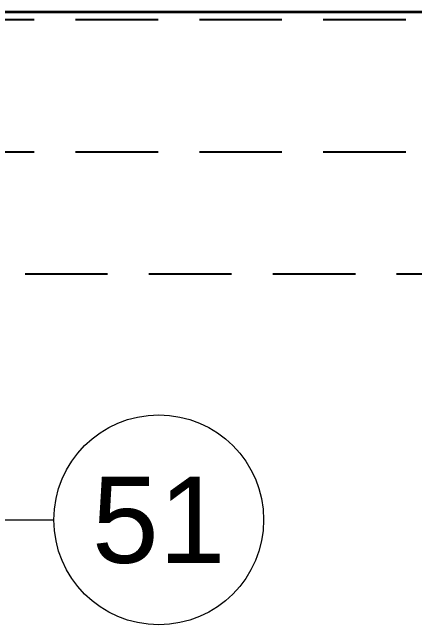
# Paper-space layout '2 DOOR PANEL LAYOUT - A1 Sheet' of a CAD drawing. Extents: x 50 to 825, y 22 to 486.
# Drawn here: x 580.35 to 588.88, y 454.04 to 467.01 of the extents above; entities that cross this region are included whole.
import ezdxf
from ezdxf.enums import TextEntityAlignment as Align

# ---------------------------------------------------------------- set-up
doc = ezdxf.new("R2010")
doc.units = 0
doc.linetypes.add('HIDDEN', pattern=[0.375, 0.25, -0.125])
for name, color, linetype, lineweight in [('N-ANNO-TEXT', 2, 'Continuous', 18), ('N-EQPM', 3, 'Continuous', 25), ('N-PANL', 4, 'Continuous', 35)]:
    doc.layers.add(name, color=color, linetype=linetype, lineweight=lineweight)
doc.styles.add('T1_2_5', font='arial.ttf', dxfattribs={"height": 2.5})

psp = doc.layouts.new('2 DOOR PANEL LAYOUT - A1 Sheet')

# ---------------------------------------------------------------- linework, layer by layer
at = {"layer": 'N-ANNO-TEXT'}
psp.add_line((579.776, 456.262, 7.933), (581.23, 456.262, 7.933), dxfattribs=at)
psp.add_circle((583.453, 456.262, 7.933), 2.223, dxfattribs=at)
at = {"layer": 'N-EQPM', "linetype": 'HIDDEN', "ltscale": 7}
psp.add_line((591.315, 466.853), (564.87, 466.853), dxfattribs=at)
for points in [[(591.315, 464.05), (564.87, 464.05)], [(564.87, 461.474), (591.315, 461.474)]]:
    psp.add_open_spline(points, degree=1, dxfattribs=at)
at = {"layer": 'N-PANL'}
psp.add_line((637.593, 467.014), (399.589, 467.014), dxfattribs=at)

# ---------------------------------------------------------------- texts
at = {"layer": 'N-ANNO-TEXT', "style": 'T1_2_5'}
psp.add_text('51', height=1.825, dxfattribs=at).set_placement((583.453, 456.262, 7.933), align=Align.MIDDLE_CENTER)

doc.saveas('drawing.dxf')
